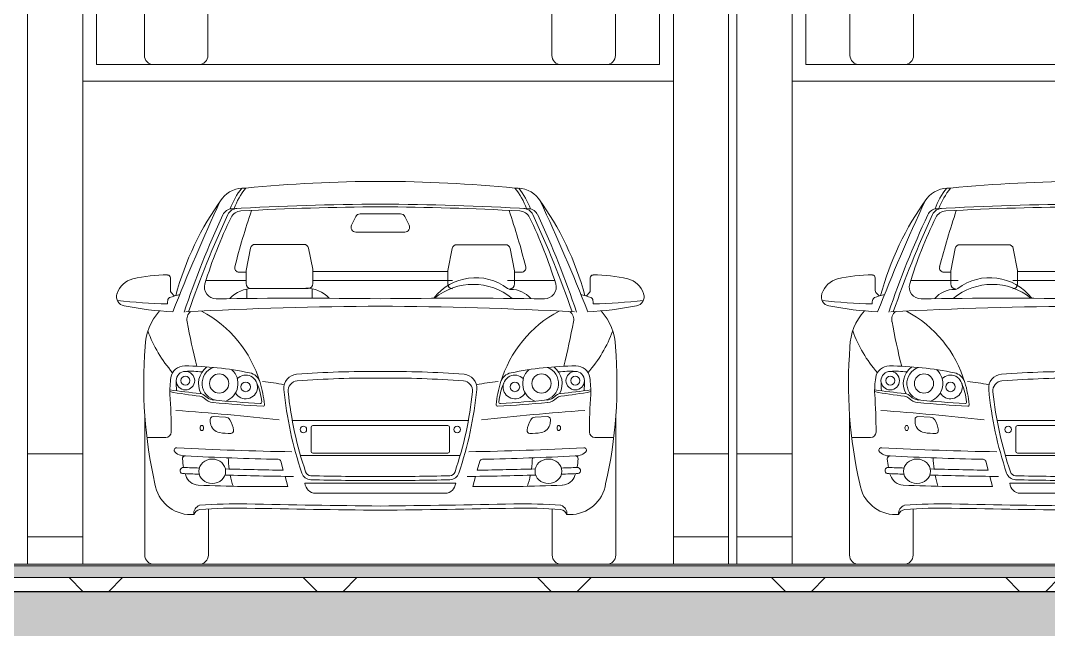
# Model space of a CAD drawing. Header units: millimetres. Extents: x 51154 to 151340, y -24069 to 30962.
# Drawn here: x 111106 to 114830, y -10586 to -8380 of the extents above; entities that cross this region are included whole.
import ezdxf

# ---------------------------------------------------------------- set-up
doc = ezdxf.new("R2010")
doc.units = ezdxf.units.MM
for name, color, linetype, lineweight in [('Общие ребра', 7, 'Continuous', 9), ('Отделка 1 _4_-1', 7, 'Continuous', 9), ('Стены', 7, 'Continuous', 9), ('Структура _1_', 7, 'Continuous', 18), ('Штриховка разреза-2', 7, 'Continuous', 9)]:
    doc.layers.add(name, color=color, linetype=linetype, lineweight=lineweight)
doc.layers.add('Парковка-1', color=7, linetype='Continuous', lineweight=9, true_color=0xaaaaaa)
doc.layers.add('Элементы узлов-1', color=7, linetype='Continuous', lineweight=9, true_color=0xaaaaaa)

# ---------------------------------------------------------------- blocks, each defined once
blk = doc.blocks.new('Стена монолитная - Стена монолитная-463893-Разрез 1-1')
at = {"layer": 'Стены'}
blk.add_line((109536.6, -10450), (117027.1, -10450), dxfattribs=at)
blk = doc.blocks.new('Прк_Свб_Механизированная парковка_Параллельная - Прк_Свб_Механизированная парковка_Параллельная-V283-Разрез 1-1')
at = {"layer": 'Парковка-1'}
for p, q in [((111130.7, -9950), (111130.7, -7470)), ((111330.7, -7470), (111330.7, -9950)), ((113470.7, -9950), (113470.7, -7470)), ((113670.7, -7470), (113670.7, -9950)), ((111330.7, -8350), (111330.7, -8600)), ((111380.7, -8539.9), (111380.7, -8350)), ((113420.7, -8350), (113420.7, -8539.9)), ((113470.7, -8600), (113470.7, -8350)), ((113420.7, -8539.9), (111380.7, -8539.9)), ((111330.7, -8600), (113470.7, -8600)), ((111130.7, -10250), (111130.7, -9950)), ((111130.7, -9950), (111330.7, -9950)), ((111330.7, -9950), (111130.7, -9950)), ((111330.7, -9950), (111330.7, -10250)), ((113470.7, -10250), (113470.7, -9950)), ((113470.7, -9950), (113670.7, -9950)), ((113670.7, -9950), (113470.7, -9950)), ((113670.7, -9950), (113670.7, -10250)), ((111130.7, -10350), (111130.7, -10250)), ((111130.7, -10250), (111330.7, -10250)), ((111330.7, -10250), (111130.7, -10250)), ((111330.7, -10250), (111330.7, -10350)), ((113470.7, -10350), (113470.7, -10250)), ((113470.7, -10250), (113670.7, -10250)), ((113670.7, -10250), (113470.7, -10250)), ((113670.7, -10250), (113670.7, -10350)), ((111330.7, -10350), (111130.7, -10350)), ((113670.7, -10350), (113470.7, -10350))]:
    blk.add_line(p, q, dxfattribs=at)
at = {"layer": 'Элементы узлов-1'}
for p, q in [((111554.1, -8506.5), (111554.1, -8000.8)), ((113260.8, -8506.5), (113260.8, -8000.8)), ((111784.5, -8252.3), (111784.5, -8506.5)), ((113030.4, -8252.3), (113030.4, -8506.5)), ((111751.1, -8539.9), (111587.5, -8539.9)), ((113063.8, -8539.9), (113227.4, -8539.9)), ((112335.5, -9080.9), (112409, -9080.9)), ((112409, -9080.9), (112482.5, -9080.9)), ((112320, -9090.5), (112304.6, -9121.4)), ((112498, -9090.5), (112513.4, -9121.4)), ((112409, -9146.4), (112320.1, -9146.4)), ((112497.9, -9146.4), (112409, -9146.4)), ((112131.9, -9191), (111955.3, -9191)), ((112686.1, -9192.3), (112862.6, -9192.3)), ((111922.5, -9285.5), (111938.4, -9204.9)), ((112164.2, -9281.2), (112148.8, -9204.9)), ((112653.4, -9285.9), (112669.1, -9206.1)), ((112895.5, -9286.7), (112879.6, -9206.1)), ((111922.5, -9292.2), (111897.6, -9292.2)), ((111922.5, -9333.4), (111922.5, -9285.5)), ((112164.6, -9333.4), (112164.6, -9284.7)), ((112164.6, -9289.6), (112515, -9289.6)), ((112515, -9289.6), (112653.4, -9289.6)), ((112653.4, -9334.6), (112653.4, -9285.9)), ((112895.5, -9334.6), (112895.5, -9286.7)), ((112895.5, -9292.2), (112920.3, -9292.2)), ((111648.3, -9312.3), (111648.3, -9358.1)), ((111922.5, -9321.8), (111777.4, -9321.8)), ((112515, -9321.8), (112164.6, -9321.8)), ((112670.7, -9321.8), (112515, -9321.8)), ((112869.5, -9321.8), (113040.6, -9321.8)), ((113169.6, -9312.3), (113169.6, -9358.1)), ((111650.9, -9364.9), (111662.6, -9378.1)), ((111925.3, -9352.8), (111925.3, -9387)), ((112125.1, -9350.7), (111939.8, -9350.7)), ((111948.5, -9350.4), (112043.7, -9350.4)), ((112138.9, -9349.7), (112043.7, -9350.4)), ((112147.3, -9350.7), (112125.1, -9350.7)), ((112162.1, -9351.9), (112162.3, -9386.2)), ((113167.1, -9364.9), (113155.4, -9378.1)), ((111555.7, -10316.6), (111555.7, -9811)), ((111847.8, -9817), (111803, -9815.1)), ((112089.8, -9828.6), (112409, -9828.6)), ((112409, -9828.6), (112728.1, -9828.6)), ((112970.1, -9817), (113014.9, -9815.1)), ((113262.3, -10316.6), (113262.3, -9811)), ((112157.9, -9853.5), (112157.9, -9941.2)), ((112164, -9847.5), (112409, -9847.5)), ((112409, -9847.5), (112654, -9847.5)), ((112660, -9853.5), (112660, -9941.2)), ((111631.5, -9891), (111562.7, -9891)), ((113186.4, -9891), (113255.3, -9891)), ((112048.7, -9976.9), (112057.6, -10009.2)), ((112119.7, -9955.4), (112409, -9955.4)), ((112409, -9947.2), (112164, -9947.2)), ((112654, -9947.2), (112409, -9947.2)), ((112409, -9955.4), (112698.3, -9955.4)), ((112760.4, -10009.2), (112769.2, -9976.9)), ((112063.7, -10031.5), (112073.8, -10067.9)), ((112744.2, -10067.9), (112754.2, -10031.5)), ((112136, -10056.4), (112409, -10056.4)), ((112409, -10056.4), (112682, -10056.4)), ((112174.1, -10092.5), (112409, -10092.5)), ((112409, -10092.5), (112643.9, -10092.5)), ((111786, -10149.3), (111786, -10316.6)), ((113031.9, -10149.3), (113031.9, -10316.6)), ((111722.7, -10170.1), (111733, -10170.1)), ((113095.2, -10170.1), (113084.9, -10170.1)), ((111752.6, -10350), (111589, -10350)), ((113065.3, -10350), (113228.9, -10350))]:
    blk.add_line(p, q, dxfattribs=at)
for centre, radius in [((111702.9, -9684.6), 33.5), ((111702.9, -9684.6), 16.2), ((111825.2, -9695.1), 34.9), ((112992.8, -9695.1), 34.9), ((113115.1, -9684.6), 33.5), ((113115.1, -9684.6), 16.2), ((111921.2, -9707.5), 17.2), ((112896.7, -9707.5), 17.2), ((112130.3, -9861.9), 11.8), ((112687.6, -9861.9), 11.8)]:
    blk.add_circle(centre, radius, dxfattribs=at)
for centre, radius, start, end in [((111587.5, -8506.5), 33.4, 180, 270), ((111751.1, -8506.5), 33.4, 270, 0), ((113063.8, -8506.5), 33.4, 180, 270), ((113227.4, -8506.5), 33.4, 270, 0), ((112412.5, -13897.2), 4934.3, 90.0409, 95.713), ((112405.4, -13897.2), 4934.3, 84.287, 89.9591), ((111914, -9087), 99.9, 85.7838, 141.6623), ((112096.4, -9143.2), 244.8, 140.4636, 160.8545), ((112110.2, -9143.2), 244.8, 140.484, 160.5198), ((112904, -9087), 99.9, 38.3377, 94.2162), ((112707.8, -9143.2), 244.8, 19.4802, 39.516), ((112721.5, -9143.2), 244.8, 19.1455, 39.5364), ((118296.7, -12042.3), 7132.9, 155.05475, 158.56177), ((112706.2, -9655.7), 1075, 144.0802, 164.9521), ((112448.1, -19015.4), 9970.1, 90.22469, 93.3157), ((112369.9, -19015.4), 9970.1, 86.6843, 89.77531), ((112111.8, -9655.7), 1075, 15.0479, 35.9198), ((106521.2, -12042.3), 7132.9, 21.43823, 24.94525), ((114870.5, -10500.4), 3346.1, 154.9579, 161.4586), ((115268.8, -10668.3), 3762.5, 155.0829, 160.8688), ((111873.6, -9100.3), 38.3, 93.3157, 154.9579), ((111891.3, -9099.3), 38.3, 93.2139, 155.0829), ((111906.3, -9112.3), 42.3, 93.1285, 153.9695), ((114678.2, -9988.6), 2886.6, 161.4025, 165.6287), ((112448.1, -19025.3), 9970.1, 90.22469, 93.12852), ((112335.5, -9098.2), 17.3, 90, 153.5465), ((112369.9, -19025.3), 9970.1, 86.87148, 89.77531), ((112482.5, -9098.2), 17.3, 26.4535, 90), ((110139.7, -9988.6), 2886.6, 14.3713, 18.5975), ((112911.7, -9112.3), 42.3, 26.0305, 86.8715), ((112926.7, -9099.3), 38.3, 24.9171, 86.7861), ((112944.3, -9100.3), 38.3, 25.0421, 86.6843), ((109549.2, -10668.3), 3762.5, 19.1312, 24.9171), ((109947.5, -10500.4), 3346.1, 18.5414, 25.0421), ((113340.1, -9812.5), 1638, 153.9695, 163.0049), ((112320.1, -9129.1), 17.3, 153.5465, 270), ((112497.9, -9129.1), 17.3, 270, 26.4535), ((111477.8, -9812.5), 1638, 16.9951, 26.0305), ((111955.3, -9208.4), 17.3, 90, 168.5881), ((112131.9, -9208.4), 17.3, 11.4119, 90), ((112686.1, -9209.6), 17.3, 90, 168.5881), ((112862.6, -9209.6), 17.3, 11.4119, 90), ((111897.6, -9276.1), 16.1, 165.6287, 270), ((112920.3, -9276.1), 16.1, 270, 14.3713), ((111627.9, -9777.6), 475.7, 88.7503, 104.0957), ((111638.1, -9312.3), 10.2, 0, 88.7503), ((112147.3, -9284.7), 17.3, 0, 11.4119), ((113179.9, -9312.3), 10.2, 91.2497, 180), ((113190, -9777.6), 475.7, 75.9043, 91.2497), ((111531.6, -9393.9), 80, 104.0957, 161.674), ((111814.1, -9346.1), 42.3, 163.0049, 270.8504), ((111939.8, -9333.4), 17.3, 180, 270), ((112147.3, -9333.4), 17.3, 270, 0), ((112754.1, -9503.1), 191.4, 52.635, 142.4218), ((112745.6, -9556.3), 220.4, 50.2185, 129.5308), ((112670.7, -9334.6), 17.3, 180, 270), ((112878.2, -9334.6), 17.3, 270, 0), ((113003.9, -9346.1), 42.3, 269.1496, 16.9951), ((113286.4, -9393.9), 80, 18.326, 75.9043), ((111486.9, -9380.9), 33.5, 162.3817, 258.997), ((111618, -9422.5), 171.1, 161.674, 162.3817), ((111649.4, -9393.4), 10.2, 111.1534, 166.0316), ((111721.8, -9580.6), 210.9, 100.4056, 111.1534), ((111658.5, -9358.1), 10.2, 180, 221.428), ((111948.5, -9464.1), 113.7, 90.0311, 137.8013), ((112139.7, -9463.4), 113.7, 42.608, 90.3782), ((112880.8, -9337.2), 17.3, 232.635, 271.7129), ((112884, -9444.2), 89.7, 39.0216, 91.7129), ((113096.1, -9580.6), 210.9, 68.8466, 79.5944), ((113159.4, -9358.1), 10.2, 318.572, 0), ((113168.6, -9393.4), 10.2, 13.9684, 68.8466), ((113331.1, -9380.9), 33.5, 281.003, 17.6183), ((113199.9, -9422.5), 171.1, 17.6183, 18.326), ((111698, -7105.3), 2302.1, 263.9752, 268.4947), ((111719.8, -8183), 1253.8, 258.997, 267.1444), ((111703.2, -9406.8), 65.7, 166.0316, 179.7795), ((112462.4, -23208.3), 13793.4, 90.22199, 93.14802), ((112116.5, -29719.8), 20333.7, 89.17578, 90.85038), ((112701.5, -29719.8), 20333.7, 89.14962, 90.82422), ((112355.5, -23208.3), 13793.4, 86.85198, 89.77801), ((113098.2, -8183), 1253.8, 272.8556, 281.003), ((113114.8, -9406.8), 65.7, 0.2205, 13.9684), ((113120, -7105.3), 2302.1, 271.5053, 276.0248), ((111757.1, -9567), 200.1, 137.5485, 178.7293), ((111742.3, -9462.3), 34.1, 126.2289, 195.0129), ((111557.3, -9816.2), 434.4, 16.7676, 61.9724), ((113260.7, -9816.2), 434.4, 118.0276, 163.2324), ((113075.7, -9462.3), 34.1, 344.9871, 53.7711), ((113060.9, -9567), 200.1, 1.2707, 42.4515), ((113914.8, -9075), 2240.8, 190.1822, 194.4047), ((110903.1, -9075), 2240.8, 345.5953, 349.8178), ((112012.1, -9343), 473.6, 199.952, 221.3363), ((112805.8, -9343), 473.6, 318.6637, 340.048), ((113171.7, -9695.7), 1620.1, 175.2872, 192.9227), ((111646.3, -9695.7), 1620.1, 347.0773, 4.7128), ((111699.6, -9681.1), 50, 89.2549, 171.6752), ((111683.9, -10892.2), 1261.2, 78.5015, 89.2549), ((111825.2, -9695.1), 75, 126.3541, 209.8412), ((111825.2, -9695.1), 61.8, 109.288, 259.2191), ((111825.2, -9695.1), 68.1, 290.3855, 47.4319), ((113134, -10892.2), 1261.2, 90.7451, 101.4985), ((112992.8, -9695.1), 68.1, 132.5681, 249.6145), ((112992.8, -9695.1), 61.8, 280.7809, 70.712), ((112992.8, -9695.1), 75, 330.1588, 53.6459), ((113118.3, -9681.1), 50, 8.3248, 90.7451), ((112002.6, -9725.4), 356.1, 171.6752, 181.6012), ((111721, -10035.2), 384.5, 83.7064, 92.6639), ((111921.2, -9707.5), 42.9, 210.2482, 135.0206), ((111925.3, -9705.3), 50, 16.7676, 78.5015), ((112109.4, -9711.5), 50, 94.3236, 185.5068), ((112384.9, -13356.3), 3705.2, 89.6283, 94.3236), ((112384.9, -13356.3), 3681.1, 89.6283, 94.3185), ((112433, -13356.3), 3705.2, 85.6764, 90.3717), ((112433, -13356.3), 3681.1, 85.6815, 90.3717), ((112708.6, -9711.5), 50, 354.4932, 85.6764), ((112892.6, -9705.3), 50, 101.4985, 163.2324), ((112896.7, -9707.5), 42.9, 44.9794, 329.7518), ((113097, -10035.2), 384.5, 87.3361, 96.2936), ((112815.4, -9725.4), 356.1, 358.3988, 8.3248), ((112134.3, -6263.5), 3488.8, 261.963, 263.7745), ((112544.4, -9668.6), 875.2, 181.0478, 183.4593), ((111761.8, -9781), 218.2, 5.0219, 23.4205), ((111563.1, -9814.7), 428.4, 5.7763, 16.8058), ((111954.2, -10148.5), 461, 76.6366, 86.4765), ((113401.2, -9587), 1347.8, 185.5068, 198.7278), ((112110.4, -9721.3), 35.7, 94.3185, 185.9423), ((111416.8, -9587), 1347.8, 341.2722, 354.4932), ((112707.5, -9721.3), 35.7, 354.0577, 85.6815), ((112863.8, -10148.5), 461, 93.5235, 103.3634), ((113254.8, -9814.7), 428.4, 163.1942, 174.2237), ((113056.1, -9781), 218.2, 156.5795, 174.9781), ((112683.7, -6263.5), 3488.8, 276.2255, 278.037), ((112273.6, -9668.6), 875.2, 356.5407, 358.9522), ((111867.4, -8612), 1134.3, 258.7671, 264.3166), ((110026, -9862.6), 1625.5, 359.7011, 4.49), ((111752.6, -9765.6), 25, 43.7874, 84.3166), ((111752.6, -9765.6), 34, 43.7874, 84.3166), ((111807.6, -9712.9), 51.2, 223.7874, 264.7911), ((111807.6, -9712.9), 42.2, 223.7874, 264.8128), ((112198.6, -5595.9), 4177.6, 264.5728, 266.9179), ((113401.2, -9587), 1333.4, 185.9423, 198.7278), ((111416.8, -9587), 1333.4, 341.2722, 354.0577), ((112619.4, -5595.9), 4177.6, 273.0821, 275.4272), ((113010.3, -9712.9), 42.2, 275.1872, 316.2126), ((113010.3, -9712.9), 51.2, 275.2089, 316.2126), ((113065.4, -9765.6), 34, 95.6834, 136.2126), ((113065.4, -9765.6), 25, 95.6834, 136.2126), ((112950.6, -8612), 1134.3, 275.6834, 281.2329), ((114791.9, -9862.6), 1625.5, 175.51, 180.2989), ((110939.1, -19720.6), 9955, 83.63464, 85.79761), ((112198.6, -5595.9), 4186.6, 264.5725, 267.0642), ((111974.2, -9762.5), 5, 266.9179, 7.2323), ((111984.4, -9772.1), 4.97, 267.0642, 6.0285), ((113878.9, -19720.6), 9955, 94.20239, 96.36536), ((112833.6, -9772.1), 4.97, 173.9715, 272.9358), ((112619.4, -5595.9), 4186.6, 272.9358, 275.4275), ((112843.7, -9762.5), 5, 172.7677, 273.0821), ((111802.6, -9825.1), 10, 87.6194, 178.6927), ((111880.8, -9826.9), 88.2, 178.6927, 188.0029), ((111847, -9837), 20, 31.3076, 87.6194), ((111783.6, -9875.6), 94.3, 6.7242, 31.3076), ((113034.4, -9875.6), 94.3, 148.6924, 173.2758), ((112970.9, -9837), 20, 92.3806, 148.6924), ((113015.3, -9825.1), 10, 1.3073, 92.3806), ((112937.1, -9826.9), 88.2, 351.9971, 1.3073), ((111833.1, -9833.6), 40, 188.0029, 260.7383), ((111867.2, -9865.7), 10, 272.0204, 6.7242), ((112164, -9853.5), 6.08, 90, 180), ((112654, -9853.5), 6.08, 0, 90), ((112950.7, -9865.7), 10, 173.2758, 267.9796), ((112984.9, -9833.6), 40, 279.2617, 351.9971), ((111631.5, -9871), 20, 270, 359.7011), ((111860.2, -9667), 208.8, 260.7383, 272.0204), ((112957.7, -9667), 208.8, 267.9796, 279.2617), ((113186.4, -9871), 20, 180.2989, 270), ((111671.5, -9937.9), 10, 87.0046, 186.3256), ((111700.5, -9907.5), 50.1, 218.9498, 272.0779), ((112298, 2034.9), 11979.1, 267.00459, 268.99993), ((112164, -9941.2), 6.08, 180, 270), ((112654, -9941.2), 6.08, 270, 0), ((112520, 2034.9), 11979.1, 271.00007, 272.99541), ((113117.4, -9907.5), 50.1, 267.9221, 321.0502), ((113146.5, -9937.9), 10, 353.6744, 92.9954), ((111702.3, -9967.6), 10, 87.1521, 184.3002), ((111954.6, -9948.6), 263, 184.3002, 191.0999), ((112298, 2006.8), 11979.1, 267.15212, 268.76249), ((112262.5, -9948.2), 404.8, 182.2827, 188.0406), ((112039.1, -9979.6), 10, 15.3386, 88.7625), ((112778.9, -9979.6), 10, 91.2375, 164.6614), ((112520, 2006.8), 11979.1, 271.23751, 272.84788), ((112555.4, -9948.2), 404.8, 351.9594, 357.7173), ((113115.6, -9967.6), 10, 355.6998, 92.8479), ((112863.4, -9948.6), 263, 348.9001, 355.6998), ((111695.3, -10010.5), 11.4, 83.7259, 251.8702), ((112319.1, 6015.3), 16026.6, 267.77101, 267.97572), ((112319.1, 6015.3), 16026.6, 268.3139, 269.06501), ((112157.9, -10008.5), 20.6, 198.7278, 268.4116), ((112660.1, -10008.5), 20.6, 271.5884, 341.2722), ((112498.9, 6015.3), 16026.6, 270.93499, 271.6861), ((112498.9, 6015.3), 16026.6, 272.02428, 272.22899), ((113122.7, -10010.5), 11.4, 288.1298, 96.2741), ((112286, 4798), 14831.2, 267.70361, 267.93928), ((111954.6, -9948.6), 263, 196.1451, 197.6758), ((111751.7, -10013.2), 50, 197.6758, 267.5753), ((112286, 4798), 14831.2, 268.30002, 269.26067), ((112262.5, -9948.2), 404.8, 191.267, 197.0971), ((112157.9, -10008.5), 35, 198.7278, 268.4116), ((112364.1, -2572.1), 7474.2, 268.41161, 270.34404), ((112364.1, -2572.1), 7459.8, 268.41161, 270.3447), ((112453.9, -2572.1), 7459.8, 269.6553, 271.58839), ((112453.9, -2572.1), 7474.2, 269.65596, 271.58839), ((112660.1, -10008.5), 35, 271.5884, 341.2722), ((112531.9, 4798), 14831.2, 270.73933, 271.69998), ((112555.4, -9948.2), 404.8, 342.9029, 348.733), ((112531.9, 4798), 14831.2, 272.06072, 272.29639), ((113066.3, -10013.2), 50, 272.4247, 342.3242), ((112863.4, -9948.6), 263, 342.3242, 343.8549), ((111722.7, -10038.4), 131.6, 188.5345, 270), ((111995.2, -4261.3), 5807.2, 267.57528, 270.77492), ((112175, -10053.5), 39.1, 184.2997, 268.676), ((112643, -10053.5), 39.1, 271.324, 355.7003), ((112822.7, -4261.3), 5807.2, 269.22508, 272.42472), ((113095.2, -10038.4), 131.6, 270, 351.4655), ((111764.6, -10166.5), 31.8, 108.6682, 186.5232), ((111760.5, -10180.4), 29.4, 99.5127, 159.3225), ((111885.8, -11779.8), 1648.8, 88.6223, 94.5701), ((111885.8, -11779.8), 1633.6, 88.621, 94.5701), ((113295.7, 61536.6), 71696.4, 268.904652, 269.29137), ((113295.7, 61536.6), 71681.2, 268.904682, 269.291219), ((111522.3, 61536.6), 71681.2, 270.708781, 271.095318), ((111522.3, 61536.6), 71696.4, 270.70863, 271.095348), ((112932.1, -11779.8), 1648.8, 85.4299, 91.3777), ((112932.1, -11779.8), 1633.6, 85.4299, 91.379), ((113057.4, -10180.4), 29.4, 20.6775, 80.4873), ((113053.3, -10166.5), 31.8, 353.4768, 71.3318), ((111589, -10316.6), 33.4, 180, 270), ((111752.6, -10316.6), 33.4, 270, 0), ((113065.3, -10316.6), 33.4, 180, 270), ((113228.9, -10316.6), 33.4, 270, 0)]:
    blk.add_arc(centre, radius, start, end, dxfattribs=at)
for centre, major_axis, ratio in [((111762.5, -9856.2), (0, 9.53), 0.658975), ((113055.5, -9856.2), (0, 9.53), 0.658975), ((111799.9, -10012.9), (48.6, 0), 0.908968), ((113018.1, -10012.9), (48.6, 0), 0.908968)]:
    blk.add_ellipse(centre, major_axis=major_axis, ratio=ratio, dxfattribs=at)
blk = doc.blocks.new('Прк_Свб_Механизированная парковка_Параллельная - Прк_Свб_Механизированная парковка_Параллельная-V284-Разрез 1-1')
at = {"layer": 'Парковка-1'}
for p, q in [((113700.7, -9950), (113700.7, -7470)), ((113900.7, -7470), (113900.7, -9950)), ((113900.7, -8350), (113900.7, -8600)), ((113950.7, -8539.9), (113950.7, -8350)), ((115990.7, -8539.9), (113950.7, -8539.9)), ((113900.7, -8600), (116040.7, -8600)), ((113700.7, -10250), (113700.7, -9950)), ((113700.7, -9950), (113900.7, -9950)), ((113900.7, -9950), (113700.7, -9950)), ((113900.7, -9950), (113900.7, -10250)), ((113700.7, -10350), (113700.7, -10250)), ((113700.7, -10250), (113900.7, -10250)), ((113900.7, -10250), (113700.7, -10250)), ((113900.7, -10250), (113900.7, -10350)), ((113900.7, -10350), (113700.7, -10350))]:
    blk.add_line(p, q, dxfattribs=at)
at = {"layer": 'Элементы узлов-1'}
for p, q in [((114110.6, -8506.5), (114110.6, -8000.8)), ((114341, -8252.3), (114341, -8506.5)), ((114307.6, -8539.9), (114144, -8539.9)), ((114685.3, -9192.3), (114508.8, -9192.3)), ((114475.9, -9286.7), (114491.8, -9206.1)), ((114718, -9285.9), (114702.3, -9206.1)), ((114475.9, -9292.2), (114451.1, -9292.2)), ((114475.9, -9334.6), (114475.9, -9286.7)), ((114718, -9334.6), (114718, -9285.9)), ((114856.4, -9289.6), (114718, -9289.6)), ((114201.7, -9312.3), (114201.7, -9358.1)), ((114501.9, -9321.8), (114330.8, -9321.8)), ((114700.7, -9321.8), (114856.4, -9321.8)), ((114204.3, -9364.9), (114216, -9378.1)), ((114109.1, -10316.6), (114109.1, -9811)), ((114401.3, -9817), (114356.5, -9815.1)), ((114962.4, -9828.6), (114643.3, -9828.6)), ((114711.3, -9853.5), (114711.3, -9941.2)), ((114962.4, -9847.5), (114717.4, -9847.5)), ((114185, -9891), (114116.1, -9891)), ((114611, -10009.2), (114602.2, -9976.9)), ((114962.4, -9955.4), (114673.1, -9955.4)), ((114717.4, -9947.2), (114962.4, -9947.2)), ((114627.2, -10067.9), (114617.2, -10031.5)), ((114962.4, -10056.4), (114689.4, -10056.4)), ((114962.4, -10092.5), (114727.5, -10092.5)), ((114339.5, -10149.3), (114339.5, -10316.6)), ((114276.2, -10170.1), (114286.5, -10170.1)), ((114306.1, -10350), (114142.5, -10350))]:
    blk.add_line(p, q, dxfattribs=at)
for centre, radius in [((114256.3, -9684.6), 33.5), ((114256.3, -9684.6), 16.2), ((114378.6, -9695.1), 34.9), ((114474.7, -9707.5), 17.2), ((114683.8, -9861.9), 11.8)]:
    blk.add_circle(centre, radius, dxfattribs=at)
for centre, radius, start, end in [((114144, -8506.5), 33.4, 180, 270), ((114307.6, -8506.5), 33.4, 270, 0), ((114965.9, -13897.2), 4934.3, 90.0409, 95.713), ((114467.4, -9087), 99.9, 85.7838, 141.6623), ((114649.9, -9143.2), 244.8, 140.4636, 160.8545), ((114663.6, -9143.2), 244.8, 140.484, 160.5198), ((120850.2, -12042.3), 7132.9, 155.05475, 158.56177), ((115259.6, -9655.7), 1075, 144.0802, 164.9521), ((115001.5, -19015.4), 9970.1, 90.22469, 93.3157), ((117423.9, -10500.4), 3346.1, 154.9579, 161.4586), ((117822.2, -10668.3), 3762.5, 155.0829, 160.8688), ((114427.1, -9100.3), 38.3, 93.3157, 154.9579), ((114444.7, -9099.3), 38.3, 93.2139, 155.0829), ((114459.7, -9112.3), 42.3, 93.1285, 153.9695), ((117231.7, -9988.6), 2886.6, 161.4025, 165.6287), ((115001.5, -19025.3), 9970.1, 90.22469, 93.12852), ((115893.6, -9812.5), 1638, 153.9695, 163.0049), ((114508.8, -9209.6), 17.3, 90, 168.5881), ((114685.3, -9209.6), 17.3, 11.4119, 90), ((114451.1, -9276.1), 16.1, 165.6287, 270), ((114181.4, -9777.6), 475.7, 88.7503, 104.0957), ((114191.5, -9312.3), 10.2, 0, 88.7503), ((114085, -9393.9), 80, 104.0957, 161.674), ((114367.5, -9346.1), 42.3, 163.0049, 270.8504), ((114493.2, -9334.6), 17.3, 180, 270), ((114625.8, -9556.3), 220.4, 50.4692, 129.7815), ((114617.3, -9503.1), 191.4, 37.5782, 127.365), ((114700.7, -9334.6), 17.3, 270, 0), ((114040.3, -9380.9), 33.5, 162.3817, 258.997), ((114171.5, -9422.5), 171.1, 161.674, 162.3817), ((114202.8, -9393.4), 10.2, 111.1534, 166.0316), ((114275.2, -9580.6), 210.9, 100.4056, 111.1534), ((114212, -9358.1), 10.2, 180, 221.428), ((114487.4, -9444.2), 89.7, 88.2871, 140.9784), ((114490.6, -9337.2), 17.3, 268.2871, 307.365), ((114251.4, -7105.3), 2302.1, 263.9752, 268.4947), ((114273.2, -8183), 1253.8, 258.997, 267.1444), ((114256.6, -9406.8), 65.7, 166.0316, 179.7795), ((115015.9, -23208.3), 13793.4, 90.22199, 93.14802), ((114669.9, -29719.8), 20333.7, 89.17578, 90.85038), ((114310.5, -9567), 200.1, 137.5485, 178.7293), ((114295.7, -9462.3), 34.1, 126.2289, 195.0129), ((114110.7, -9816.2), 434.4, 16.7676, 61.9724), ((116468.3, -9075), 2240.8, 190.1822, 194.4047), ((114565.5, -9343), 473.6, 199.952, 221.3363), ((115725.1, -9695.7), 1620.1, 175.2872, 192.9227), ((114253.1, -9681.1), 50, 89.2549, 171.6752), ((114237.3, -10892.2), 1261.2, 78.5015, 89.2549), ((114378.6, -9695.1), 75, 126.3541, 209.8412), ((114378.6, -9695.1), 61.8, 109.288, 259.2191), ((114378.6, -9695.1), 68.1, 290.3855, 47.4319), ((114556, -9725.4), 356.1, 171.6752, 181.6012), ((114274.4, -10035.2), 384.5, 83.7064, 92.6639), ((114474.7, -9707.5), 42.9, 210.2482, 135.0206), ((114478.8, -9705.3), 50, 16.7676, 78.5015), ((114662.8, -9711.5), 50, 94.3236, 185.5068), ((114938.4, -13356.3), 3705.2, 89.6283, 94.3236), ((114938.4, -13356.3), 3681.1, 89.6283, 94.3185), ((114687.7, -6263.5), 3488.8, 261.963, 263.7745), ((115097.8, -9668.6), 875.2, 181.0478, 183.4593), ((114315.2, -9781), 218.2, 5.0219, 23.4205), ((114116.5, -9814.7), 428.4, 5.7763, 16.8058), ((114507.6, -10148.5), 461, 76.6366, 86.4765), ((115954.6, -9587), 1347.8, 185.5068, 198.7278), ((114663.9, -9721.3), 35.7, 94.3185, 185.9423), ((114420.8, -8612), 1134.3, 258.7671, 264.3166), ((112579.5, -9862.6), 1625.5, 359.7011, 4.49), ((114306, -9765.6), 25, 43.7874, 84.3166), ((114306, -9765.6), 34, 43.7874, 84.3166), ((114361, -9712.9), 51.2, 223.7874, 264.7911), ((114361, -9712.9), 42.2, 223.7874, 264.8128), ((114752, -5595.9), 4177.6, 264.5728, 266.9179), ((115954.6, -9587), 1333.4, 185.9423, 198.7278), ((113492.5, -19720.6), 9955, 83.63464, 85.79761), ((114752, -5595.9), 4186.6, 264.5725, 267.0642), ((114527.7, -9762.5), 5, 266.9179, 7.2323), ((114537.8, -9772.1), 4.97, 267.0642, 6.0285), ((114434.3, -9826.9), 88.2, 178.6927, 188.0029), ((114356.1, -9825.1), 10, 87.6194, 178.6927), ((114400.4, -9837), 20, 31.3076, 87.6194), ((114337, -9875.6), 94.3, 6.7242, 31.3076), ((114386.5, -9833.6), 40, 188.0029, 260.7383), ((114420.7, -9865.7), 10, 272.0204, 6.7242), ((114717.4, -9853.5), 6.08, 90, 180), ((114185, -9871), 20, 270, 359.7011), ((114413.7, -9667), 208.8, 260.7383, 272.0204), ((114224.9, -9937.9), 10, 87.0046, 186.3256), ((114253.9, -9907.5), 50.1, 218.9498, 272.0779), ((114851.4, 2034.9), 11979.1, 267.00459, 268.99993), ((114717.4, -9941.2), 6.08, 180, 270), ((114255.8, -9967.6), 10, 87.1521, 184.3002), ((114508, -9948.6), 263, 184.3002, 191.0999), ((114851.4, 2006.8), 11979.1, 267.15212, 268.76249), ((114816, -9948.2), 404.8, 182.2827, 188.0406), ((114592.5, -9979.6), 10, 15.3386, 88.7625), ((114248.7, -10010.5), 11.4, 83.7259, 251.8702), ((114872.5, 6015.3), 16026.6, 267.77101, 267.97572), ((114872.5, 6015.3), 16026.6, 268.3139, 269.06501), ((114711.3, -10008.5), 20.6, 198.7278, 268.4116), ((114839.5, 4798), 14831.2, 267.70361, 267.93928), ((114508, -9948.6), 263, 196.1451, 197.6758), ((114305.1, -10013.2), 50, 197.6758, 267.5753), ((114839.5, 4798), 14831.2, 268.30002, 269.26067), ((114816, -9948.2), 404.8, 191.267, 197.0971), ((114711.3, -10008.5), 35, 198.7278, 268.4116), ((114917.5, -2572.1), 7474.2, 268.41161, 270.34404), ((114917.5, -2572.1), 7459.8, 268.41161, 270.3447), ((114276.2, -10038.4), 131.6, 188.5345, 270), ((114548.7, -4261.3), 5807.2, 267.57528, 270.77492), ((114728.4, -10053.5), 39.1, 184.2997, 268.676), ((114318.1, -10166.5), 31.8, 108.6682, 186.5232), ((114313.9, -10180.4), 29.4, 99.5127, 159.3225), ((114439.2, -11779.8), 1648.8, 88.6223, 94.5701), ((114439.2, -11779.8), 1633.6, 88.621, 94.5701), ((115849.1, 61536.6), 71696.4, 268.904652, 269.29137), ((115849.1, 61536.6), 71681.2, 268.904682, 269.291219), ((114142.5, -10316.6), 33.4, 180, 270), ((114306.1, -10316.6), 33.4, 270, 0)]:
    blk.add_arc(centre, radius, start, end, dxfattribs=at)
for centre, major_axis, ratio in [((114315.9, -9856.2), (0, 9.53), 0.658975), ((114353.3, -10012.9), (48.6, 0), 0.908968)]:
    blk.add_ellipse(centre, major_axis=major_axis, ratio=ratio, dxfattribs=at)

msp = doc.modelspace()

# ---------------------------------------------------------------- hatches: boundary and pattern name
at = {"layer": 'Штриховка разреза-2'}
h = msp.add_hatch(dxfattribs=at)
h.set_pattern_fill('FP_4', color=256, style=0, pattern_type=2)
h.set_pattern_definition([(0, (99498.54, 6475), (812.8, 203.2), [67.056, -542.544, 67.056, -542.544, -3251.2]), (0, (99498.54, 6475), (812.8, 203.2), [-1219.2, 67.056, -1152.144, 67.056, -542.544, -1422.4]), (0, (99498.54, 6475), (812.8, 203.2), [-3048, 67.056, -339.344, 67.056, -948.944]), (120, (99803.34, 6576.6), (-582.3764, 602.30545), [67.056, -542.544, 67.056, -3793.744]), (120, (99803.34, 6576.6), (-582.3764, 602.30545), [-676.656, -542.544, 67.056, -1152.144, -2032]), (120, (99803.34, 6576.6), (-582.3764, 602.30545), [-2438.4, 67.056, -542.544, 67.056, -1355.344]), (120, (99803.34, 6576.6), (-582.3764, 602.30545), [-3115.056, -339.344, 67.056, -948.944]), (240, (99904.94, 6983), (-230.4236, -805.50545), [67.056, -542.544, 67.056, -542.544, -3251.2]), (240, (99904.94, 6983), (-230.4236, -805.50545), [-1219.2, 67.056, -1152.144, 67.056, -542.544, -1422.4]), (240, (99904.94, 6983), (-230.4236, -805.50545), [-3048, 67.056, -339.344, 67.056, -948.944])])
h.paths.add_polyline_path([(141324.8, -10398), (141324.8, -10355), (104481.6, -10355), (104481.6, -10398), (141267.3, -10398)], flags=0)
h.paths.add_polyline_path([(57585.9, -10398), (81781.6, -10398), (81781.6, -10355), (57476.6, -10355), (57476.6, -10398)], flags=0)
h = msp.add_hatch(dxfattribs=at)
h.set_pattern_fill('FP_10', color=256, style=0, pattern_type=2)
h.set_pattern_definition([(45, (99498.54, 6475), (-424.264, 424.264), []), (135, (99498.54, 6475), (-424.264, -424.264), [])])
h.paths.add_polyline_path([(141324.8, -10448), (141324.8, -10398), (104481.6, -10398), (104481.6, -10448), (141267.3, -10448)], flags=0)
h.paths.add_polyline_path([(57585.9, -10448), (81781.6, -10448), (81781.6, -10398), (57476.6, -10398), (57476.6, -10448)], flags=0)
h = msp.add_hatch(dxfattribs=at)
h.set_pattern_fill('FP_2', color=256, style=0, pattern_type=2)
h.set_pattern_definition([(45, (99498.54, 6475), (-424.264, 424.264), [600, -100, 20, -100]), (45, (99498.54, 6899), (-424.264, 424.264), [])])
h.paths.add_polyline_path([(141404.7, -10700), (141410.4, -10450), (104181.6, -10450), (104181.6, -10700), (141267.3, -10700)], flags=0)
h.paths.add_polyline_path([(57585.9, -10700), (82081.6, -10700), (82081.6, -10450), (57442.8, -10450), (57448.5, -10700)], flags=0)

# ---------------------------------------------------------------- linework, layer by layer
at = {"layer": 'Общие ребра'}
for p, q in [((141324.8, -10355), (104481.6, -10355)), ((141324.8, -10448), (104481.6, -10448))]:
    msp.add_line(p, q, dxfattribs=at)
at = {"layer": 'Отделка 1 _4_-1'}
msp.add_line((141324.8, -10350), (104481.6, -10350), dxfattribs=at)
at = {"layer": 'Стены'}
msp.add_line((109516.6, -10350), (116991, -10350), dxfattribs=at)
at = {"layer": 'Структура _1_'}
for p, q in [((141324.8, -10398), (104481.6, -10398)), ((141410.4, -10450), (104481.6, -10450)), ((104481.6, -10450), (141324.8, -10450))]:
    msp.add_line(p, q, dxfattribs=at)

# ---------------------------------------------------------------- block references
at = {"layer": 'Парковка-1'}
for name in ['Прк_Свб_Механизированная парковка_Параллельная - Прк_Свб_Механизированная парковка_Параллельная-V283-Разрез 1-1', 'Прк_Свб_Механизированная парковка_Параллельная - Прк_Свб_Механизированная парковка_Параллельная-V284-Разрез 1-1']:
    msp.add_blockref(name, (0, 0), dxfattribs=at)
at = {"layer": 'Стены'}
msp.add_blockref('Стена монолитная - Стена монолитная-463893-Разрез 1-1', (0, 0), dxfattribs=at)

doc.saveas('drawing.dxf')
